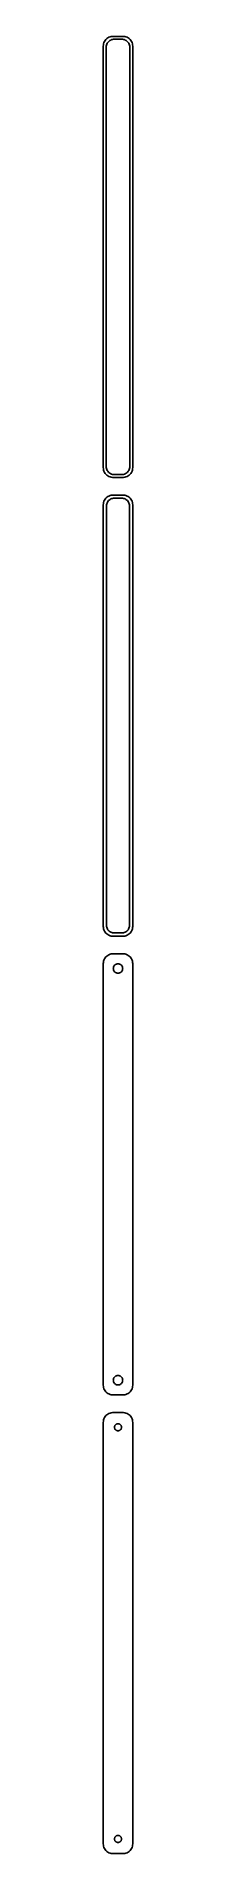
# Model space of a CAD drawing. Header units: metres. Extents: x -8 to 8, y 590 to 1516.
import ezdxf

# ---------------------------------------------------------------- set-up
doc = ezdxf.new("R2010")
doc.units = ezdxf.units.M

msp = doc.modelspace()

# ---------------------------------------------------------------- linework, layer by layer
for p, q in [((-7.46057, 1512.13), (-7.5, 1511.5)), ((-7.5, 1511.5), (-7.5, 1296.5)), ((-7.34291, 1512.74), (-7.46057, 1512.13)), ((-7.14888, 1513.34), (-7.34291, 1512.74)), ((-6.88153, 1513.91), (-7.14888, 1513.34)), ((-6.54507, 1514.44), (-6.88153, 1513.91)), ((-6.14484, 1514.92), (-6.54507, 1514.44)), ((-5.68712, 1515.35), (-6.14484, 1514.92)), ((-6, 1511), (-5.96844, 1511.5)), ((-6, 1297), (-6, 1511)), ((-5.96844, 1511.5), (-5.87433, 1511.99)), ((-5.87433, 1511.99), (-5.7191, 1512.47)), ((-5.7191, 1512.47), (-5.50522, 1512.93)), ((-5.17912, 1515.72), (-5.68712, 1515.35)), ((-5.50522, 1512.93), (-5.23605, 1513.35)), ((-5.23605, 1513.35), (-4.91586, 1513.74)), ((-4.62889, 1516.02), (-5.17912, 1515.72)), ((-4.91586, 1513.74), (-4.54968, 1514.08)), ((-4.04507, 1516.26), (-4.62889, 1516.02)), ((-4.54968, 1514.08), (-4.1433, 1514.38)), ((-4.1433, 1514.38), (-3.70311, 1514.62)), ((-3.4369, 1516.41), (-4.04507, 1516.26)), ((-3.70311, 1514.62), (-3.23605, 1514.8)), ((-2.81395, 1516.49), (-3.4369, 1516.41)), ((-3.23605, 1514.8), (-2.74951, 1514.93)), ((2.81395, 1516.49), (-2.81395, 1516.49)), ((-2.74951, 1514.93), (-2.25116, 1514.99)), ((-2.25116, 1514.99), (2.25116, 1514.99)), ((2.25116, 1514.99), (2.74951, 1514.93)), ((2.74951, 1514.93), (3.23605, 1514.8)), ((3.4369, 1516.41), (2.81395, 1516.49)), ((3.23605, 1514.8), (3.70311, 1514.62)), ((4.04507, 1516.26), (3.4369, 1516.41)), ((3.70311, 1514.62), (4.1433, 1514.38)), ((4.62889, 1516.02), (4.04507, 1516.26)), ((4.1433, 1514.38), (4.54968, 1514.08)), ((4.54968, 1514.08), (4.91586, 1513.74)), ((5.17912, 1515.72), (4.62889, 1516.02)), ((4.91586, 1513.74), (5.23605, 1513.35)), ((5.68712, 1515.35), (5.17912, 1515.72)), ((5.23605, 1513.35), (5.50522, 1512.93)), ((5.50522, 1512.93), (5.7191, 1512.47)), ((6.14484, 1514.92), (5.68712, 1515.35)), ((5.7191, 1512.47), (5.87433, 1511.99)), ((5.87433, 1511.99), (5.96844, 1511.5)), ((5.96844, 1511.5), (6, 1511)), ((6, 1511), (6, 1297)), ((6.54507, 1514.44), (6.14484, 1514.92)), ((6.88153, 1513.91), (6.54507, 1514.44)), ((7.14888, 1513.34), (6.88153, 1513.91)), ((7.34291, 1512.74), (7.14888, 1513.34)), ((7.46057, 1512.13), (7.34291, 1512.74)), ((7.5, 1511.5), (7.46057, 1512.13)), ((7.5, 1296.5), (7.5, 1511.5)), ((-7.5, 1296.5), (-7.46057, 1295.87)), ((-7.46057, 1295.87), (-7.34291, 1295.26)), ((-7.34291, 1295.26), (-7.14888, 1294.66)), ((-7.14888, 1294.66), (-6.88153, 1294.09)), ((-6.88153, 1294.09), (-6.54507, 1293.56)), ((-6.54507, 1293.56), (-6.14484, 1293.08)), ((-6.14484, 1293.08), (-5.68712, 1292.65)), ((-5.96844, 1296.5), (-6, 1297)), ((-5.87433, 1296.01), (-5.96844, 1296.5)), ((-5.7191, 1295.53), (-5.87433, 1296.01)), ((-5.50522, 1295.07), (-5.7191, 1295.53)), ((-5.68712, 1292.65), (-5.17912, 1292.28)), ((-5.23605, 1294.65), (-5.50522, 1295.07)), ((-4.91586, 1294.26), (-5.23605, 1294.65)), ((-5.17912, 1292.28), (-4.62889, 1291.98)), ((-4.54968, 1293.92), (-4.91586, 1294.26)), ((-4.62889, 1291.98), (-4.04507, 1291.74)), ((-4.1433, 1293.62), (-4.54968, 1293.92)), ((-3.70311, 1293.38), (-4.1433, 1293.62)), ((-4.04507, 1291.74), (-3.4369, 1291.59)), ((-3.23605, 1293.2), (-3.70311, 1293.38)), ((-3.4369, 1291.59), (-2.81395, 1291.51)), ((-2.74951, 1293.07), (-3.23605, 1293.2)), ((-2.81395, 1291.51), (2.81395, 1291.51)), ((-2.25116, 1293.01), (-2.74951, 1293.07)), ((2.25116, 1293.01), (-2.25116, 1293.01)), ((2.74951, 1293.07), (2.25116, 1293.01)), ((3.23605, 1293.2), (2.74951, 1293.07)), ((2.81395, 1291.51), (3.4369, 1291.59)), ((3.70311, 1293.38), (3.23605, 1293.2)), ((3.4369, 1291.59), (4.04507, 1291.74)), ((4.1433, 1293.62), (3.70311, 1293.38)), ((4.04507, 1291.74), (4.62889, 1291.98)), ((4.54968, 1293.92), (4.1433, 1293.62)), ((4.91586, 1294.26), (4.54968, 1293.92)), ((4.62889, 1291.98), (5.17912, 1292.28)), ((5.23605, 1294.65), (4.91586, 1294.26)), ((5.17912, 1292.28), (5.68712, 1292.65)), ((5.50522, 1295.07), (5.23605, 1294.65)), ((5.7191, 1295.53), (5.50522, 1295.07)), ((5.68712, 1292.65), (6.14484, 1293.08)), ((5.87433, 1296.01), (5.7191, 1295.53)), ((5.96844, 1296.5), (5.87433, 1296.01)), ((6, 1297), (5.96844, 1296.5)), ((6.14484, 1293.08), (6.54507, 1293.56)), ((6.54507, 1293.56), (6.88153, 1294.09)), ((6.88153, 1294.09), (7.14888, 1294.66)), ((7.14888, 1294.66), (7.34291, 1295.26)), ((7.34291, 1295.26), (7.46057, 1295.87)), ((7.46057, 1295.87), (7.5, 1296.5)), ((-7.14888, 1279.34), (-7.34291, 1278.74)), ((-6.88153, 1279.91), (-7.14888, 1279.34)), ((-6.54507, 1280.44), (-6.88153, 1279.91)), ((-6.14484, 1280.92), (-6.54507, 1280.44)), ((-5.68712, 1281.35), (-6.14484, 1280.92)), ((-5.17912, 1281.72), (-5.68712, 1281.35)), ((-5.3936, 1278.87), (-5.13301, 1279.28)), ((-4.62889, 1282.02), (-5.17912, 1281.72)), ((-5.13301, 1279.28), (-4.82301, 1279.65)), ((-4.82301, 1279.65), (-4.46851, 1279.98)), ((-4.04507, 1282.26), (-4.62889, 1282.02)), ((-4.46851, 1279.98), (-4.07506, 1280.27)), ((-4.07506, 1280.27), (-3.64888, 1280.5)), ((-3.4369, 1282.41), (-4.04507, 1282.26)), ((-3.64888, 1280.5), (-3.1967, 1280.68)), ((-2.81395, 1282.49), (-3.4369, 1282.41)), ((-3.1967, 1280.68), (-2.72565, 1280.8)), ((2.81395, 1282.49), (-2.81395, 1282.49)), ((-2.72565, 1280.8), (-2.24316, 1280.86)), ((-2.24316, 1280.86), (2.24316, 1280.86)), ((2.24316, 1280.86), (2.72565, 1280.8)), ((2.72565, 1280.8), (3.1967, 1280.68)), ((3.4369, 1282.41), (2.81395, 1282.49)), ((3.1967, 1280.68), (3.64888, 1280.5)), ((4.04507, 1282.26), (3.4369, 1282.41)), ((3.64888, 1280.5), (4.07506, 1280.27)), ((4.62889, 1282.02), (4.04507, 1282.26)), ((4.07506, 1280.27), (4.46851, 1279.98)), ((4.46851, 1279.98), (4.82301, 1279.65)), ((5.17912, 1281.72), (4.62889, 1282.02)), ((4.82301, 1279.65), (5.13301, 1279.28)), ((5.13301, 1279.28), (5.3936, 1278.87)), ((5.68712, 1281.35), (5.17912, 1281.72)), ((6.14484, 1280.92), (5.68712, 1281.35)), ((6.54507, 1280.44), (6.14484, 1280.92)), ((6.88153, 1279.91), (6.54507, 1280.44)), ((7.14888, 1279.34), (6.88153, 1279.91)), ((7.34291, 1278.74), (7.14888, 1279.34)), ((-7.46057, 1278.13), (-7.5, 1277.5)), ((-7.5, 1277.5), (-7.5, 1062.5)), ((-7.34291, 1278.74), (-7.46057, 1278.13)), ((-5.87262, 1277), (-5.84209, 1277.49)), ((-5.87262, 1063), (-5.87262, 1277)), ((-5.84209, 1277.49), (-5.75096, 1277.96)), ((-5.75096, 1277.96), (-5.60068, 1278.43)), ((-5.60068, 1278.43), (-5.3936, 1278.87)), ((5.3936, 1278.87), (5.60068, 1278.43)), ((5.60068, 1278.43), (5.75096, 1277.96)), ((5.75096, 1277.96), (5.84209, 1277.49)), ((5.84209, 1277.49), (5.87262, 1277)), ((5.87262, 1277), (5.87262, 1063)), ((7.46057, 1278.13), (7.34291, 1278.74)), ((7.5, 1277.5), (7.46057, 1278.13)), ((7.5, 1062.5), (7.5, 1277.5)), ((-7.5, 1062.5), (-7.46057, 1061.87)), ((-7.46057, 1061.87), (-7.34291, 1061.26)), ((-7.34291, 1061.26), (-7.14888, 1060.66)), ((-7.14888, 1060.66), (-6.88153, 1060.09)), ((-6.88153, 1060.09), (-6.54507, 1059.56)), ((-6.54507, 1059.56), (-6.14484, 1059.08)), ((-6.14484, 1059.08), (-5.68712, 1058.65)), ((-5.84209, 1062.51), (-5.87262, 1063)), ((-5.75096, 1062.04), (-5.84209, 1062.51)), ((-5.60068, 1061.57), (-5.75096, 1062.04)), ((-5.68712, 1058.65), (-5.17912, 1058.28)), ((-5.3936, 1061.13), (-5.60068, 1061.57)), ((-5.13301, 1060.72), (-5.3936, 1061.13)), ((-5.17912, 1058.28), (-4.62889, 1057.98)), ((-4.82301, 1060.35), (-5.13301, 1060.72)), ((-4.46851, 1060.02), (-4.82301, 1060.35)), ((-4.62889, 1057.98), (-4.04507, 1057.74)), ((-4.07506, 1059.73), (-4.46851, 1060.02)), ((-3.64888, 1059.5), (-4.07506, 1059.73)), ((-4.04507, 1057.74), (-3.4369, 1057.59)), ((-3.1967, 1059.32), (-3.64888, 1059.5)), ((-3.4369, 1057.59), (-2.81395, 1057.51)), ((-2.72565, 1059.2), (-3.1967, 1059.32)), ((-2.81395, 1057.51), (2.81395, 1057.51)), ((-2.24316, 1059.14), (-2.72565, 1059.2)), ((2.24316, 1059.14), (-2.24316, 1059.14)), ((2.72565, 1059.2), (2.24316, 1059.14)), ((3.1967, 1059.32), (2.72565, 1059.2)), ((2.81395, 1057.51), (3.4369, 1057.59)), ((3.64888, 1059.5), (3.1967, 1059.32)), ((3.4369, 1057.59), (4.04507, 1057.74)), ((4.07506, 1059.73), (3.64888, 1059.5)), ((4.04507, 1057.74), (4.62889, 1057.98)), ((4.46851, 1060.02), (4.07506, 1059.73)), ((4.82301, 1060.35), (4.46851, 1060.02)), ((4.62889, 1057.98), (5.17912, 1058.28)), ((5.13301, 1060.72), (4.82301, 1060.35)), ((5.3936, 1061.13), (5.13301, 1060.72)), ((5.17912, 1058.28), (5.68712, 1058.65)), ((5.60068, 1061.57), (5.3936, 1061.13)), ((5.75096, 1062.04), (5.60068, 1061.57)), ((5.68712, 1058.65), (6.14484, 1059.08)), ((5.84209, 1062.51), (5.75096, 1062.04)), ((5.87262, 1063), (5.84209, 1062.51)), ((6.14484, 1059.08), (6.54507, 1059.56)), ((6.54507, 1059.56), (6.88153, 1060.09)), ((6.88153, 1060.09), (7.14888, 1060.66)), ((7.14888, 1060.66), (7.34291, 1061.26)), ((7.34291, 1061.26), (7.46057, 1061.87)), ((7.46057, 1061.87), (7.5, 1062.5)), ((-5.17912, 1047.72), (-5.68712, 1047.35)), ((-4.62889, 1048.02), (-5.17912, 1047.72)), ((-4.04507, 1048.26), (-4.62889, 1048.02)), ((-3.4369, 1048.41), (-4.04507, 1048.26)), ((-2.81395, 1048.49), (-3.4369, 1048.41)), ((2.81395, 1048.49), (-2.81395, 1048.49)), ((3.4369, 1048.41), (2.81395, 1048.49)), ((4.04507, 1048.26), (3.4369, 1048.41)), ((4.62889, 1048.02), (4.04507, 1048.26)), ((5.17912, 1047.72), (4.62889, 1048.02)), ((5.68712, 1047.35), (5.17912, 1047.72)), ((-7.46057, 1044.13), (-7.5, 1043.5)), ((-7.5, 1043.5), (-7.5, 828.5)), ((-7.34291, 1044.74), (-7.46057, 1044.13)), ((-7.14888, 1045.34), (-7.34291, 1044.74)), ((-6.88153, 1045.91), (-7.14888, 1045.34)), ((-6.54507, 1046.44), (-6.88153, 1045.91)), ((-6.14484, 1046.92), (-6.54507, 1046.44)), ((-5.68712, 1047.35), (-6.14484, 1046.92)), ((-2.39999, 1041), (-2.38107, 1041.3)), ((-2.38107, 1040.7), (-2.39999, 1041)), ((-2.38107, 1041.3), (-2.32458, 1041.6)), ((-2.32458, 1040.4), (-2.38107, 1040.7)), ((-2.32458, 1041.6), (-2.23146, 1041.88)), ((-2.23146, 1040.12), (-2.32458, 1040.4)), ((-2.23146, 1041.88), (-2.10313, 1042.16)), ((-2.10313, 1039.84), (-2.23146, 1040.12)), ((-2.10313, 1042.16), (-1.94164, 1042.41)), ((-1.94164, 1039.59), (-2.10313, 1039.84)), ((-1.94164, 1042.41), (-1.74951, 1042.64)), ((-1.74951, 1039.36), (-1.94164, 1039.59)), ((-1.74951, 1042.64), (-1.52982, 1042.85)), ((-1.52982, 1039.15), (-1.74951, 1039.36)), ((-1.52982, 1042.85), (-1.28598, 1043.03)), ((-1.28598, 1038.97), (-1.52982, 1039.15)), ((-1.28598, 1043.03), (-1.02187, 1043.17)), ((-1.02187, 1038.83), (-1.28598, 1038.97)), ((-1.02187, 1043.17), (-0.741638, 1043.28)), ((-0.741638, 1038.72), (-1.02187, 1038.83)), ((-0.741638, 1043.28), (-0.449707, 1043.36)), ((-0.449707, 1038.64), (-0.741638, 1038.72)), ((-0.449707, 1043.36), (-0.150696, 1043.4)), ((-0.150696, 1038.6), (-0.449707, 1038.64)), ((-0.150696, 1043.4), (0.150696, 1043.4)), ((0.150696, 1038.6), (-0.150696, 1038.6)), ((0.150696, 1043.4), (0.449707, 1043.36)), ((0.449707, 1038.64), (0.150696, 1038.6)), ((0.449707, 1043.36), (0.741638, 1043.28)), ((0.741638, 1038.72), (0.449707, 1038.64)), ((0.741638, 1043.28), (1.02187, 1043.17)), ((1.02187, 1038.83), (0.741638, 1038.72)), ((1.02187, 1043.17), (1.28598, 1043.03)), ((1.28598, 1038.97), (1.02187, 1038.83)), ((1.28598, 1043.03), (1.52982, 1042.85)), ((1.52982, 1039.15), (1.28598, 1038.97)), ((1.52982, 1042.85), (1.74951, 1042.64)), ((1.74951, 1039.36), (1.52982, 1039.15)), ((1.74951, 1042.64), (1.94164, 1042.41)), ((1.94164, 1039.59), (1.74951, 1039.36)), ((1.94164, 1042.41), (2.10313, 1042.16)), ((2.10313, 1039.84), (1.94164, 1039.59)), ((2.10313, 1042.16), (2.23146, 1041.88)), ((2.23146, 1040.12), (2.10313, 1039.84)), ((2.23146, 1041.88), (2.32458, 1041.6)), ((2.32458, 1040.4), (2.23146, 1040.12)), ((2.32458, 1041.6), (2.38107, 1041.3)), ((2.38107, 1040.7), (2.32458, 1040.4)), ((2.38107, 1041.3), (2.39999, 1041)), ((2.39999, 1041), (2.38107, 1040.7)), ((6.14484, 1046.92), (5.68712, 1047.35)), ((6.54507, 1046.44), (6.14484, 1046.92)), ((6.88153, 1045.91), (6.54507, 1046.44)), ((7.14888, 1045.34), (6.88153, 1045.91)), ((7.34291, 1044.74), (7.14888, 1045.34)), ((7.46057, 1044.13), (7.34291, 1044.74)), ((7.5, 1043.5), (7.46057, 1044.13)), ((7.5, 828.5), (7.5, 1043.5)), ((-7.5, 828.5), (-7.46057, 827.873)), ((-7.46057, 827.873), (-7.34291, 827.257)), ((-7.34291, 827.257), (-7.14888, 826.659)), ((-7.14888, 826.659), (-6.88153, 826.091)), ((-6.88153, 826.091), (-6.54507, 825.561)), ((-6.54507, 825.561), (-6.14484, 825.077)), ((-6.14484, 825.077), (-5.68712, 824.647)), ((-2.39999, 831), (-2.38107, 831.301)), ((-2.38107, 830.699), (-2.39999, 831)), ((-2.38107, 831.301), (-2.32458, 831.597)), ((-2.32458, 830.403), (-2.38107, 830.699)), ((-2.32458, 831.597), (-2.23146, 831.883)), ((-2.23146, 830.117), (-2.32458, 830.403)), ((-2.23146, 831.883), (-2.10313, 832.156)), ((-2.10313, 829.844), (-2.23146, 830.117)), ((-2.10313, 832.156), (-1.94164, 832.411)), ((-1.94164, 829.589), (-2.10313, 829.844)), ((-1.94164, 832.411), (-1.74951, 832.643)), ((-1.74951, 829.357), (-1.94164, 829.589)), ((-1.74951, 832.643), (-1.52982, 832.849)), ((-1.52982, 829.151), (-1.74951, 829.357)), ((-1.52982, 832.849), (-1.28598, 833.026)), ((-1.28598, 828.974), (-1.52982, 829.151)), ((-1.28598, 833.026), (-1.02187, 833.172)), ((-1.02187, 828.828), (-1.28598, 828.974)), ((-1.02187, 833.172), (-0.741638, 833.283)), ((-0.741638, 828.717), (-1.02187, 828.828)), ((-0.741638, 833.283), (-0.449707, 833.357)), ((-0.449707, 828.643), (-0.741638, 828.717)), ((-0.449707, 833.357), (-0.150696, 833.395)), ((-0.150696, 828.605), (-0.449707, 828.643)), ((-0.150696, 833.395), (0.150696, 833.395)), ((0.150696, 828.605), (-0.150696, 828.605)), ((0.150696, 833.395), (0.449707, 833.357)), ((0.449707, 828.643), (0.150696, 828.605)), ((0.449707, 833.357), (0.741638, 833.283)), ((0.741638, 828.717), (0.449707, 828.643)), ((0.741638, 833.283), (1.02187, 833.172)), ((1.02187, 828.828), (0.741638, 828.717)), ((1.02187, 833.172), (1.28598, 833.026)), ((1.28598, 828.974), (1.02187, 828.828)), ((1.28598, 833.026), (1.52982, 832.849)), ((1.52982, 829.151), (1.28598, 828.974)), ((1.52982, 832.849), (1.74951, 832.643)), ((1.74951, 829.357), (1.52982, 829.151)), ((1.74951, 832.643), (1.94164, 832.411)), ((1.94164, 829.589), (1.74951, 829.357)), ((1.94164, 832.411), (2.10313, 832.156)), ((2.10313, 829.844), (1.94164, 829.589)), ((2.10313, 832.156), (2.23146, 831.883)), ((2.23146, 830.117), (2.10313, 829.844)), ((2.23146, 831.883), (2.32458, 831.597)), ((2.32458, 830.403), (2.23146, 830.117)), ((2.32458, 831.597), (2.38107, 831.301)), ((2.38107, 830.699), (2.32458, 830.403)), ((2.38107, 831.301), (2.39999, 831)), ((2.39999, 831), (2.38107, 830.699)), ((5.68712, 824.647), (6.14484, 825.077)), ((6.14484, 825.077), (6.54507, 825.561)), ((6.54507, 825.561), (6.88153, 826.091)), ((6.88153, 826.091), (7.14888, 826.659)), ((7.14888, 826.659), (7.34291, 827.257)), ((7.34291, 827.257), (7.46057, 827.873)), ((7.46057, 827.873), (7.5, 828.5)), ((-5.68712, 824.647), (-5.17912, 824.278)), ((-5.17912, 824.278), (-4.62889, 823.976)), ((-4.62889, 823.976), (-4.04507, 823.745)), ((-4.04507, 823.745), (-3.4369, 823.589)), ((-3.4369, 823.589), (-2.81395, 823.51)), ((-2.81395, 823.51), (2.81395, 823.51)), ((2.81395, 823.51), (3.4369, 823.589)), ((3.4369, 823.589), (4.04507, 823.745)), ((4.04507, 823.745), (4.62889, 823.976)), ((4.62889, 823.976), (5.17912, 824.278)), ((5.17912, 824.278), (5.68712, 824.647)), ((-7.46057, 810.127), (-7.5, 809.5)), ((-7.5, 809.5), (-7.5, 594.5)), ((-7.34291, 810.743), (-7.46057, 810.127)), ((-7.14888, 811.341), (-7.34291, 810.743)), ((-6.88153, 811.909), (-7.14888, 811.341)), ((-6.54507, 812.439), (-6.88153, 811.909)), ((-6.14484, 812.923), (-6.54507, 812.439)), ((-5.68712, 813.353), (-6.14484, 812.923)), ((-5.17912, 813.722), (-5.68712, 813.353)), ((-4.62889, 814.024), (-5.17912, 813.722)), ((-4.04507, 814.255), (-4.62889, 814.024)), ((-3.4369, 814.411), (-4.04507, 814.255)), ((-2.81395, 814.49), (-3.4369, 814.411)), ((2.81395, 814.49), (-2.81395, 814.49)), ((-1.79999, 807), (-1.7858, 807.226)), ((-1.7858, 806.774), (-1.79999, 807)), ((-1.7858, 807.226), (-1.74344, 807.448)), ((-1.74344, 806.552), (-1.7858, 806.774)), ((-1.74344, 807.448), (-1.67358, 807.663)), ((-1.67358, 806.337), (-1.74344, 806.552)), ((-1.67358, 807.663), (-1.57735, 807.867)), ((-1.57735, 807.867), (-1.45622, 808.058)), ((-1.45622, 808.058), (-1.31213, 808.232)), ((-1.31213, 808.232), (-1.14735, 808.387)), ((-1.14735, 808.387), (-0.964478, 808.52)), ((-0.964478, 808.52), (-0.766388, 808.629)), ((-0.766388, 808.629), (-0.556229, 808.712)), ((-0.556229, 808.712), (-0.33728, 808.768)), ((-0.33728, 808.768), (-0.113022, 808.796)), ((-0.113022, 808.796), (0.113022, 808.796)), ((0.113022, 808.796), (0.33728, 808.768)), ((0.33728, 808.768), (0.556229, 808.712)), ((0.556229, 808.712), (0.766388, 808.629)), ((0.766388, 808.629), (0.964478, 808.52)), ((0.964478, 808.52), (1.14735, 808.387)), ((1.14735, 808.387), (1.31213, 808.232)), ((1.31213, 808.232), (1.45622, 808.058)), ((1.45622, 808.058), (1.57735, 807.867)), ((1.57735, 807.867), (1.67358, 807.663)), ((1.67358, 807.663), (1.74344, 807.448)), ((1.74344, 806.552), (1.67358, 806.337)), ((1.74344, 807.448), (1.7858, 807.226)), ((1.7858, 806.774), (1.74344, 806.552)), ((1.7858, 807.226), (1.79999, 807)), ((1.79999, 807), (1.7858, 806.774)), ((3.4369, 814.411), (2.81395, 814.49)), ((4.04507, 814.255), (3.4369, 814.411)), ((4.62889, 814.024), (4.04507, 814.255)), ((5.17912, 813.722), (4.62889, 814.024)), ((5.68712, 813.353), (5.17912, 813.722)), ((6.14484, 812.923), (5.68712, 813.353)), ((6.54507, 812.439), (6.14484, 812.923)), ((6.88153, 811.909), (6.54507, 812.439)), ((7.14888, 811.341), (6.88153, 811.909)), ((7.34291, 810.743), (7.14888, 811.341)), ((7.46057, 810.127), (7.34291, 810.743)), ((7.5, 809.5), (7.46057, 810.127)), ((7.5, 594.5), (7.5, 809.5)), ((-1.57735, 806.133), (-1.67358, 806.337)), ((-1.45622, 805.942), (-1.57735, 806.133)), ((-1.31213, 805.768), (-1.45622, 805.942)), ((-1.14735, 805.613), (-1.31213, 805.768)), ((-0.964478, 805.48), (-1.14735, 805.613)), ((-0.766388, 805.371), (-0.964478, 805.48)), ((-0.556229, 805.288), (-0.766388, 805.371)), ((-0.33728, 805.232), (-0.556229, 805.288)), ((-0.113022, 805.204), (-0.33728, 805.232)), ((0.113022, 805.204), (-0.113022, 805.204)), ((0.33728, 805.232), (0.113022, 805.204)), ((0.556229, 805.288), (0.33728, 805.232)), ((0.766388, 805.371), (0.556229, 805.288)), ((0.964478, 805.48), (0.766388, 805.371)), ((1.14735, 805.613), (0.964478, 805.48)), ((1.31213, 805.768), (1.14735, 805.613)), ((1.45622, 805.942), (1.31213, 805.768)), ((1.57735, 806.133), (1.45622, 805.942)), ((1.67358, 806.337), (1.57735, 806.133)), ((-7.5, 594.5), (-7.46057, 593.873)), ((-7.46057, 593.873), (-7.34291, 593.257)), ((-1.79999, 597), (-1.7858, 597.226)), ((-1.7858, 596.774), (-1.79999, 597)), ((-1.7858, 597.226), (-1.74344, 597.448)), ((-1.74344, 596.552), (-1.7858, 596.774)), ((-1.74344, 597.448), (-1.67358, 597.663)), ((-1.67358, 596.337), (-1.74344, 596.552)), ((-1.67358, 597.663), (-1.57735, 597.867)), ((-1.57735, 596.133), (-1.67358, 596.337)), ((-1.57735, 597.867), (-1.45622, 598.058)), ((-1.45622, 595.942), (-1.57735, 596.133)), ((-1.45622, 598.058), (-1.31213, 598.232)), ((-1.31213, 595.768), (-1.45622, 595.942)), ((-1.31213, 598.232), (-1.14735, 598.387)), ((-1.14735, 595.613), (-1.31213, 595.768)), ((-1.14735, 598.387), (-0.964478, 598.52)), ((-0.964478, 595.48), (-1.14735, 595.613)), ((-0.964478, 598.52), (-0.766388, 598.629)), ((-0.766388, 595.371), (-0.964478, 595.48)), ((-0.766388, 598.629), (-0.556229, 598.712)), ((-0.556229, 595.288), (-0.766388, 595.371)), ((-0.556229, 598.712), (-0.33728, 598.768)), ((-0.33728, 595.232), (-0.556229, 595.288)), ((-0.33728, 598.768), (-0.113022, 598.796)), ((-0.113022, 595.204), (-0.33728, 595.232)), ((-0.113022, 598.796), (0.113022, 598.796)), ((0.113022, 595.204), (-0.113022, 595.204)), ((0.113022, 598.796), (0.33728, 598.768)), ((0.33728, 595.232), (0.113022, 595.204)), ((0.33728, 598.768), (0.556229, 598.712)), ((0.556229, 595.288), (0.33728, 595.232)), ((0.556229, 598.712), (0.766388, 598.629)), ((0.766388, 595.371), (0.556229, 595.288)), ((0.766388, 598.629), (0.964478, 598.52)), ((0.964478, 595.48), (0.766388, 595.371)), ((0.964478, 598.52), (1.14735, 598.387)), ((1.14735, 595.613), (0.964478, 595.48)), ((1.14735, 598.387), (1.31213, 598.232)), ((1.31213, 595.768), (1.14735, 595.613)), ((1.31213, 598.232), (1.45622, 598.058)), ((1.45622, 595.942), (1.31213, 595.768)), ((1.45622, 598.058), (1.57735, 597.867)), ((1.57735, 596.133), (1.45622, 595.942)), ((1.57735, 597.867), (1.67358, 597.663)), ((1.67358, 596.337), (1.57735, 596.133)), ((1.67358, 597.663), (1.74344, 597.448)), ((1.74344, 596.552), (1.67358, 596.337)), ((1.74344, 597.448), (1.7858, 597.226)), ((1.7858, 596.774), (1.74344, 596.552)), ((1.7858, 597.226), (1.79999, 597)), ((1.79999, 597), (1.7858, 596.774)), ((7.34291, 593.257), (7.46057, 593.873)), ((7.46057, 593.873), (7.5, 594.5)), ((-7.34291, 593.257), (-7.14888, 592.659)), ((-7.14888, 592.659), (-6.88153, 592.091)), ((-6.88153, 592.091), (-6.54507, 591.561)), ((-6.54507, 591.561), (-6.14484, 591.077)), ((-6.14484, 591.077), (-5.68712, 590.647)), ((-5.68712, 590.647), (-5.17912, 590.278)), ((-5.17912, 590.278), (-4.62889, 589.976)), ((-4.62889, 589.976), (-4.04507, 589.745)), ((-4.04507, 589.745), (-3.4369, 589.589)), ((-3.4369, 589.589), (-2.81395, 589.51)), ((-2.81395, 589.51), (2.81395, 589.51)), ((2.81395, 589.51), (3.4369, 589.589)), ((3.4369, 589.589), (4.04507, 589.745)), ((4.04507, 589.745), (4.62889, 589.976)), ((4.62889, 589.976), (5.17912, 590.278)), ((5.17912, 590.278), (5.68712, 590.647)), ((5.68712, 590.647), (6.14484, 591.077)), ((6.14484, 591.077), (6.54507, 591.561)), ((6.54507, 591.561), (6.88153, 592.091)), ((6.88153, 592.091), (7.14888, 592.659)), ((7.14888, 592.659), (7.34291, 593.257))]:
    msp.add_line(p, q)

doc.saveas('drawing.dxf')
